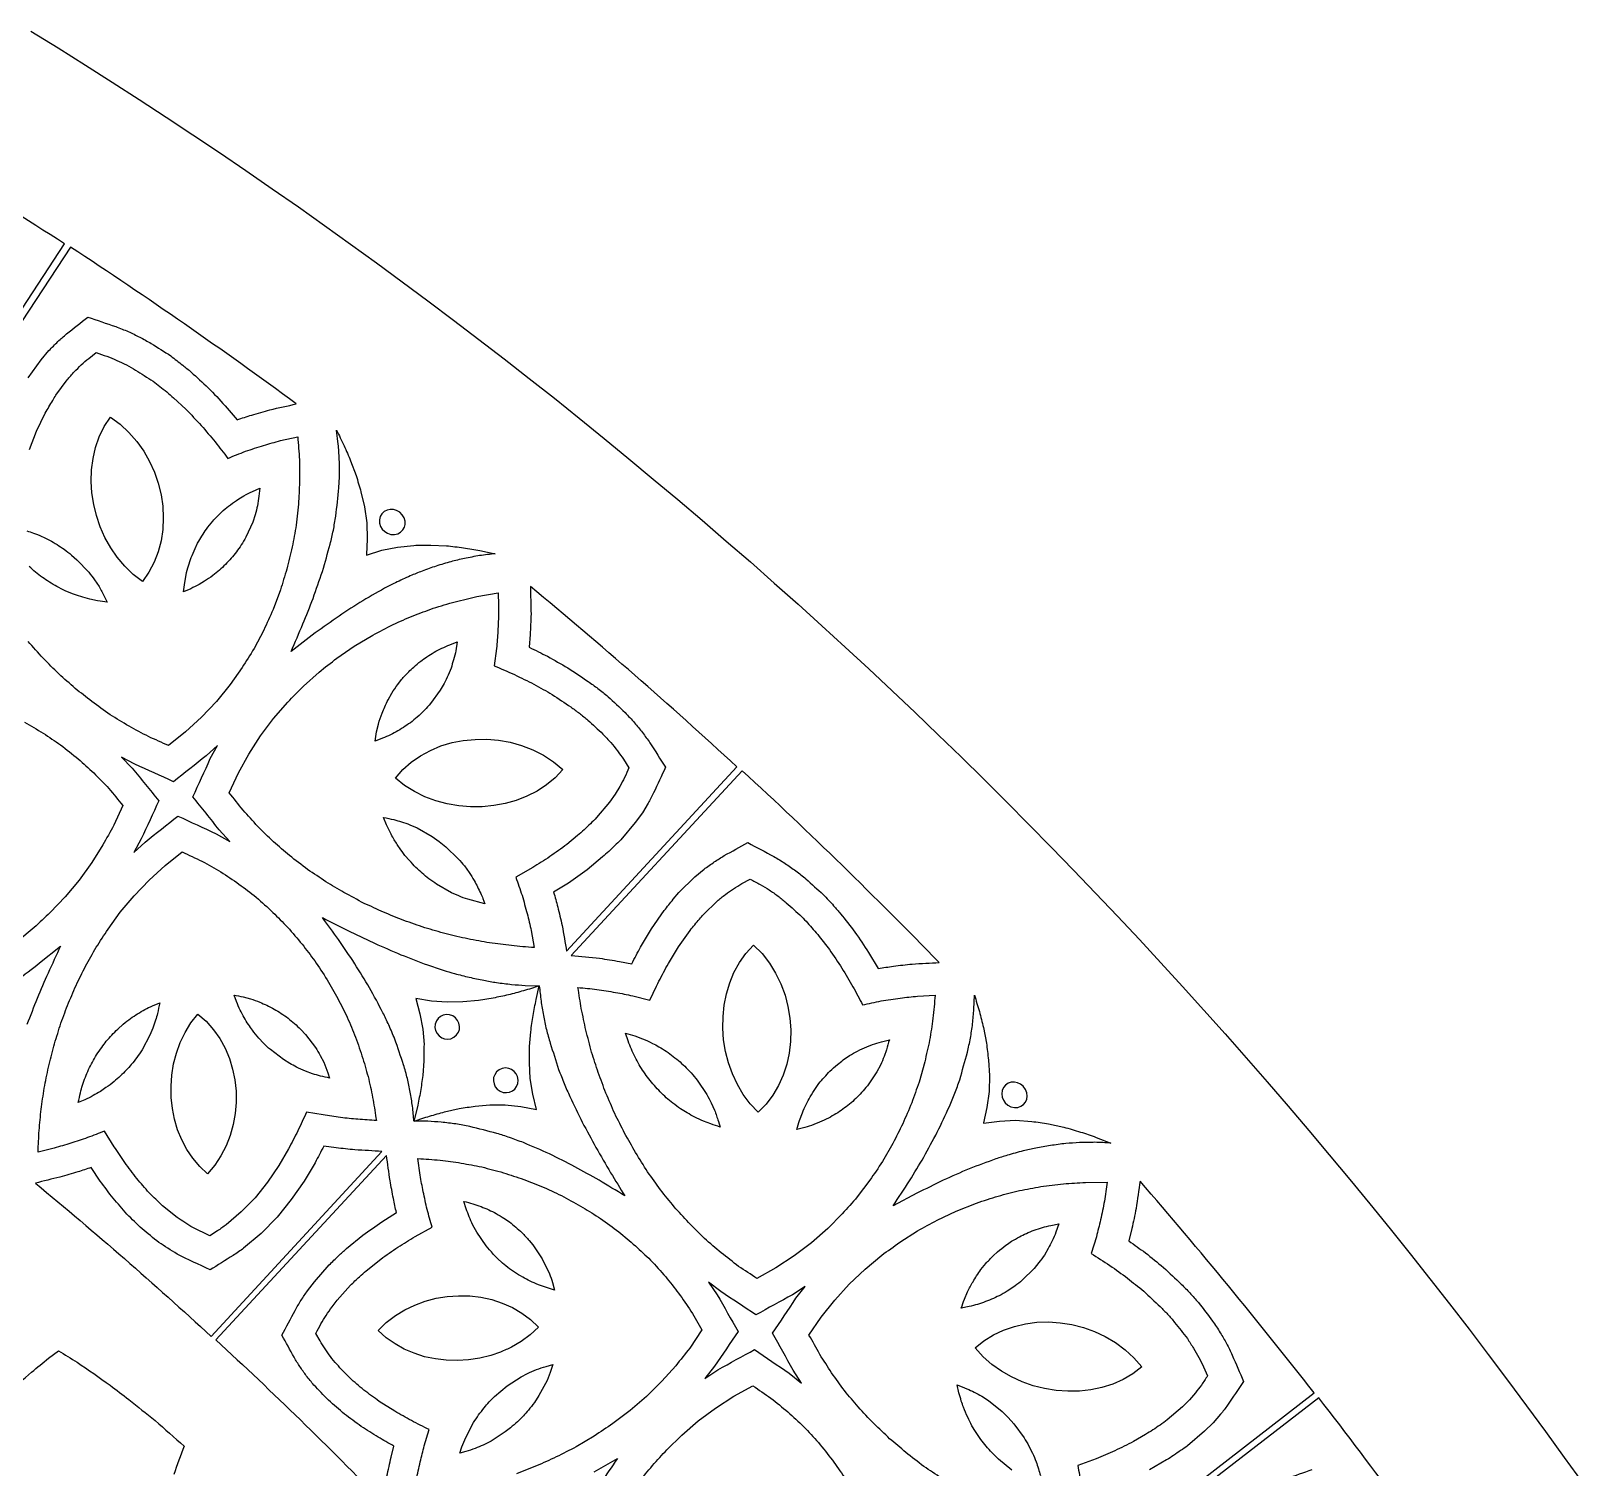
# Model space of a CAD drawing. Extents: x 10 to 990, y 10 to 990.
# Drawn here: x 756.5 to 899.5, y 785 to 917.4 of the extents above; entities that cross this region are included whole.
import ezdxf

# ---------------------------------------------------------------- set-up
doc = ezdxf.new("R2010")
doc.units = 0

msp = doc.modelspace()

# ---------------------------------------------------------------- linework, layer by layer
msp.add_lwpolyline([(756.53, 917.39), (759.04, 915.84), (761.54, 914.26), (764.02, 912.68), (766.5, 911.08), (768.97, 909.46), (771.43, 907.84), (773.88, 906.19), (776.32, 904.53), (778.75, 902.86), (781.16, 901.18), (783.57, 899.48), (785.96, 897.76), (788.35, 896.03), (790.72, 894.29), (793.09, 892.53), (795.44, 890.76), (797.78, 888.98), (800.11, 887.18), (802.43, 885.37), (804.74, 883.55), (807.03, 881.71), (809.32, 879.86), (811.59, 877.99), (813.85, 876.11), (816.1, 874.22), (818.34, 872.32), (820.57, 870.4), (822.79, 868.47), (824.99, 866.52), (827.18, 864.57), (829.36, 862.6), (831.53, 860.61), (833.69, 858.62), (835.84, 856.61), (837.97, 854.59), (840.09, 852.55), (842.2, 850.51), (844.29, 848.45), (846.38, 846.38), (848.45, 844.29), (850.51, 842.2), (852.55, 840.09), (854.59, 837.97), (856.61, 835.84), (858.62, 833.69), (860.61, 831.53), (862.6, 829.36), (864.57, 827.18), (866.52, 824.99), (868.47, 822.79), (870.4, 820.57), (872.32, 818.34), (874.22, 816.1), (876.11, 813.85), (877.99, 811.59), (879.86, 809.32), (881.71, 807.03), (883.55, 804.74), (885.37, 802.43), (887.18, 800.11), (888.98, 797.78), (890.76, 795.44), (892.53, 793.09), (894.29, 790.72), (896.03, 788.35), (897.76, 785.96), (899.48, 783.57)])
for points in [[(746.95, 878.4), (759.62, 897.77, 0.013098), (738.12, 911.01, -0.001447)], [(756.26, 885.45), (757.47, 887.11), (758.19, 887.95, -0.006908), (759.01, 888.78, -0.007455), (759.81, 889.49, -0.000749), (761.76, 891.03, -0.001707), (764.34, 890.16, -0.006444), (765.49, 889.7, -0.006987), (766.55, 889.19, -0.007603), (767.6, 888.61, -0.001296), (769.41, 887.46, -0.006752), (770.51, 886.6, -0.006999), (771.28, 885.97, -0.001309), (772.85, 884.53, -0.004398), (774.41, 882.87), (775.52, 881.57, -0.006506), (776.86, 882.01, -0.005615), (778.54, 882.49, -0.001264), (780.97, 883.04), (780.97, 883.04, 0.013328), (760.18, 897.48), (747.44, 878.09, -0.004948)], [(756.38, 878.84), (757.04, 880.51), (757.85, 882.18, -0.010251), (758.53, 883.35, -0.017147), (758.82, 883.83), (759.87, 885.24, -0.008963), (760.51, 885.98, -0.008119), (761.16, 886.63, -0.008347), (761.85, 887.23), (762.52, 887.76), (762.52, 887.76, -0.006748), (763.53, 887.42, -0.007662), (764.43, 887.05, -0.009078), (765.32, 886.63, -0.008251), (766.17, 886.15, -0.001046), (767.77, 885.13, -0.010498), (769.03, 884.14, -0.01928), (769.66, 883.59), (770.8, 882.55, -0.004827), (772.22, 881.04, -0.00459), (773.5, 879.53, -0.001139), (774.66, 878.02, -0.005896), (776.29, 878.67, -0.005692), (777.96, 879.21, -0.005724), (779.51, 879.66), (781.1, 880.01, -0.005399), (781.25, 877.88, -0.005339), (781.27, 875.84, -0.004521), (781.16, 873.8), (780.96, 871.86, -0.001012), (780.6, 869.86, -0.004571), (780.1, 867.82, -0.004588), (779.5, 865.9), (778.83, 864.08, -0.004052), (777.97, 862.19), (777.08, 860.49, -0.004136), (775.98, 858.74), (774.87, 857.18), (773.61, 855.63), (772.25, 854.17), (770.77, 852.81), (769.21, 851.55, 0.001163), (767.35, 852.38, 0.001288), (765.56, 853.34, 0.001078), (763.83, 854.4, -0.002428), (762.13, 855.62, 0.001017), (760.6, 856.82, 0.001059), (759.09, 858.16, 0.001246), (757.65, 859.6, -0.002627), (756.26, 861.16, -0.002704)], [(756.15, 871.34, -0.011545), (756.77, 871.14, -0.010777), (757.52, 870.83, -0.009122), (758.23, 870.48, -0.010429), (758.93, 870.08, -0.010063), (759.59, 869.64, -0.012635), (760.27, 869.1), (760.76, 868.68), (761.86, 867.52, -0.010417), (762.39, 866.82), (762.8, 866.21, -0.012837), (763.31, 865.26), (763.55, 864.77, -0.007892), (762.67, 864.9), (761.96, 865.04, -0.006883), (761.11, 865.29, -0.00865), (760.35, 865.55), (759.68, 865.82, -0.006775), (758.92, 866.21, -0.009251), (758.23, 866.62, -0.00944), (757.58, 867.05, -0.023407), (756.36, 868.05, -0.008108)], [(755.94, 853.71, -0.005422), (757.66, 852.7, -0.000999), (759.26, 851.62, -0.005318), (760.88, 850.33, -0.001061), (762.31, 849.04, -0.001302), (763.71, 847.6, -0.001164), (764.98, 846.04), (764.16, 844.22, -0.004427), (763.15, 842.4), (762.13, 840.77), (760.96, 839.17), (759.68, 837.63), (758.31, 836.18, -0.00328), (756.81, 834.78), (755.33, 833.52, -0.003133)], [(755.21, 829.91, 0.002113), (757.33, 831.53), (759.25, 833.08), (759.25, 833.08, 0.002041), (758.1, 830.58, 0.001577), (757.1, 828.26, 0.001976), (756.16, 825.85, 0.001605)], [(789.32, 784.24, -0.003677), (789.7, 786), (789.94, 787.02, -0.003745), (788.51, 787.83, 0.001114), (786.95, 788.82, 0.001349), (785.4, 789.96, -0.004855), (783.92, 791.24, 0.001333), (782.59, 792.64, -0.007078), (781.89, 793.49, -0.007069), (781.3, 794.33, -0.006348), (780.77, 795.19, 0.001644), (779.65, 797.22, -0.002175), (780.85, 799.51, -0.007314), (781.41, 800.45, -0.005317), (782.01, 801.33), (782.64, 802.16), (784, 803.7, -0.006968), (784.87, 804.55, -0.006765), (785.59, 805.21), (787.11, 806.45, -0.004349), (788.84, 807.67), (790.19, 808.52, -0.004631), (789.91, 809.82, -0.003391), (789.6, 811.46, 0.001505), (789.28, 813.8), (789.28, 813.8), (773.56, 796.8, -0.013282), (788.93, 781.83, -0.001905)], [(792.02, 783.92, -0.003801), (792.38, 785.55, -0.004162), (792.75, 787.05), (793.2, 788.53, -0.002248), (791.57, 789.36, -0.003639), (790.03, 790.22), (788.6, 791.13, 0.001103), (787.19, 792.17, -0.004906), (785.89, 793.29, 0.001158), (784.69, 794.55, -0.009257), (784.11, 795.26, -0.007853), (783.62, 795.96, -0.006145), (783.16, 796.7), (782.78, 797.4), (782.78, 797.4, -0.006083), (783.24, 798.27, -0.008381), (783.71, 799.05, -0.009702), (784.27, 799.85), (784.74, 800.46), (785.96, 801.83, -0.009505), (786.78, 802.61, -0.0124), (787.4, 803.17), (788.74, 804.24, -0.004657), (790.33, 805.35, -0.003809), (791.91, 806.32), (793.47, 807.19, -0.003766), (793.02, 808.81, -0.003853), (792.66, 810.45, -0.004019), (792.37, 811.97), (792.17, 813.51, -0.004908), (794.21, 813.36, -0.005088), (796.16, 813.09, -0.001313), (798.05, 812.73, -0.005057), (800.04, 812.2, -0.005342), (801.93, 811.58, -0.00525), (803.8, 810.84, -0.005606), (805.61, 809.98, -0.005024), (807.36, 809.01, -0.001153), (809, 807.98, -0.005319), (810.67, 806.75, -0.005422), (812.2, 805.47, -0.000999), (813.6, 804.15, -0.005318), (814.99, 802.61, -0.001061), (816.18, 801.1, -0.001302), (817.32, 799.45, -0.001164), (818.32, 797.71), (817.21, 796.04, -0.004427), (815.92, 794.42), (814.64, 792.98), (813.22, 791.59), (811.71, 790.28), (810.12, 789.08, -0.00328), (808.41, 787.94), (806.75, 786.95, -0.003133), (804.91, 786.01, -0.003097), (803.09, 785.18, -0.003103), (801.24, 784.45, -0.002729)], [(840.39, 784.05, 0.001086), (838.77, 785.14, -0.002367), (837.1, 786.43, 0.001131), (835.62, 787.69, 0.00127), (834.15, 789.08, -0.002791), (832.72, 790.62, 0.001011), (831.46, 792.12, 0.001049), (830.27, 793.76, 0.001099), (829.18, 795.46, 0.001308), (828.19, 797.24), (829.32, 798.9), (830.56, 800.46), (831.9, 801.93), (833.35, 803.32), (834.89, 804.59, -0.004389), (836.56, 805.8), (838.18, 806.84, -0.004314), (840, 807.83), (841.76, 808.66), (843.62, 809.4, -0.005008), (845.62, 810.05, -0.004978), (847.59, 810.55, -0.001008), (849.53, 810.92, -0.005139), (851.62, 811.18, -0.004987), (853.66, 811.31), (855.65, 811.33, -0.005447), (855.4, 809.58, -0.006071), (855.04, 807.86, -0.006066), (854.66, 806.3), (854.18, 804.77, -0.004158), (855.91, 803.65, -0.005153), (857.53, 802.49, -0.001127), (859.02, 801.28, -0.003793), (860.53, 799.86, -0.006777), (861.22, 799.16, -0.009289), (861.87, 798.41, -0.001068), (863.04, 796.91, -0.006663), (863.61, 796.02, -0.008596), (864.1, 795.18, -0.007647), (864.53, 794.3), (864.89, 793.47), (864.89, 793.47, -0.007162), (864.33, 792.64, -0.008583), (863.78, 791.91), (863.23, 791.27), (862.59, 790.63), (861.19, 789.42, -0.009757), (859.86, 788.5, -0.016739), (859.19, 788.09), (858.09, 787.43, -0.004066), (856.35, 786.58, -0.002935), (854.63, 785.85), (852.95, 785.22, -0.005789), (853.24, 783.48, -0.006047)], [(856.43, 777.72), (874.71, 791.92, 0.013098), (858.68, 811.42, -0.001447), (858.32, 808.91, -0.003824), (857.93, 807.05), (857.65, 805.91, -0.005336), (859.18, 804.82, -0.001286), (860.84, 803.47, -0.003702), (862.48, 801.93, -0.006594), (863.27, 801.12, -0.008119), (864.06, 800.23, -0.001098), (865.37, 798.53, -0.006132), (866.07, 797.46, -0.008407), (866.65, 796.46, -0.005993), (867.17, 795.4, -0.001259), (868.21, 792.96, -0.004169), (866.75, 790.79, -0.007625), (866.1, 789.94), (865.42, 789.16), (864.63, 788.38), (863.06, 787.04, -0.008833), (861.77, 786.16, -0.016802), (861.13, 785.74), (859.56, 784.82, -0.003624)], [(750.85, 784.66, 0.001977), (749.57, 786.94, -0.00597), (750.78, 788.29, -0.008679), (753.04, 790.62, -0.008318), (754.3, 791.81, -0.002868), (756.59, 793.83, -0.008584), (758.15, 795.1), (759.06, 795.8, -0.006664), (760.77, 794.73, -0.010791), (763.82, 792.61, -0.009835), (765.54, 791.3, -0.004728), (767.96, 789.36, -0.002396), (770.63, 787.01, 0.001779), (769.68, 784.4, 0.001617)], [(812.51, 783.67, -0.004022), (813.77, 785.21, -0.004055), (815.11, 786.68), (816.49, 788.03), (817.99, 789.33), (819.59, 790.52), (821.26, 791.61), (823.02, 792.57, -0.001311), (824.68, 791.43, -0.001103), (826.24, 790.17, -0.001039), (827.7, 788.8, -0.001043), (829.06, 787.34, -0.004491), (830.34, 785.72, -0.001168), (831.46, 784.14, -0.004458)], [(846.88, 784.79), (845.65, 785.81, -0.009569), (845.04, 786.41, -0.008916), (844.51, 787, -0.009999), (844.02, 787.62, -0.010998), (843.54, 788.35), (843.2, 788.89, -0.0082), (842.81, 789.67, -0.012802), (842.43, 790.59, -0.014652), (842.22, 791.16, -0.007995), (842, 791.93), (841.84, 792.66, -0.010681), (842.73, 792.3, -0.012507), (843.41, 791.99, -0.010531), (844.11, 791.6), (844.72, 791.2), (845.97, 790.19), (846.54, 789.64), (847.06, 789.05), (848, 787.76, -0.009389), (848.45, 787.02), (848.79, 786.37, -0.010474), (849.11, 785.56, -0.013066), (849.51, 784.29, -0.03201)], [(890.11, 771.05, 0.013328), (875.14, 791.47), (856.8, 777.26, -0.004948)], [(808.39, 784.65), (810.54, 785.86), (810.54, 785.86, 0.002041), (808.99, 783.59, 0.001577)], [(872.21, 784.03, -0.000749), (874.54, 784.85, -0.001707)]]:
    msp.add_lwpolyline(points, format="xyb")
for points in [[(763.84, 881.81), (764.74, 881.16), (765.55, 880.4), (766.27, 879.58), (766.91, 878.69), (767.45, 877.74), (767.9, 876.74), (768.26, 875.72), (768.51, 874.66), (768.67, 873.6), (768.71, 872.54), (768.66, 871.47), (768.51, 870.43), (768.24, 869.42), (767.88, 868.46), (767.4, 867.53), (766.81, 866.68), (765.95, 867.33), (765.17, 868.09), (764.48, 868.91), (763.88, 869.79), (763.34, 870.73), (762.91, 871.72), (762.56, 872.74), (762.31, 873.78), (762.15, 874.85), (762.08, 875.9), (762.11, 876.97), (762.25, 878.01), (762.48, 879.03), (762.82, 880), (763.27, 880.94), (763.84, 881.81)], [(790.01, 871), (790.31, 871.07), (790.57, 871.21), (790.77, 871.42), (790.92, 871.67), (790.99, 871.93), (790.99, 872.23), (790.91, 872.54), (790.73, 872.82), (790.49, 873.06), (790.21, 873.21), (789.91, 873.3), (789.61, 873.3), (789.33, 873.25), (789.07, 873.12), (788.85, 872.91), (788.69, 872.65), (788.62, 872.35), (788.64, 872.04), (788.73, 871.75), (788.88, 871.5), (789.11, 871.28), (789.37, 871.12), (789.67, 871.01), (790.01, 871)], [(805.51, 849.36), (804.81, 848.59), (804, 847.93), (803.14, 847.36), (802.19, 846.89), (801.23, 846.5), (800.21, 846.21), (799.15, 846.02), (798.08, 845.92), (797, 845.92), (795.93, 846), (794.86, 846.18), (793.82, 846.47), (792.81, 846.84), (791.86, 847.32), (790.93, 847.88), (790.09, 848.56), (790.77, 849.34), (791.56, 850.02), (792.4, 850.61), (793.32, 851.11), (794.29, 851.52), (795.31, 851.83), (796.35, 852.03), (797.43, 852.13), (798.51, 852.14), (799.6, 852.06), (800.68, 851.87), (801.72, 851.56), (802.76, 851.17), (803.73, 850.67), (804.66, 850.07), (805.51, 849.36)], [(823.09, 833.17), (823.87, 832.39), (824.54, 831.5), (825.12, 830.58), (825.6, 829.59), (825.98, 828.57), (826.25, 827.51), (826.44, 826.44), (826.52, 825.36), (826.5, 824.28), (826.36, 823.23), (826.14, 822.19), (825.82, 821.19), (825.39, 820.23), (824.87, 819.34), (824.25, 818.51), (823.52, 817.77), (822.78, 818.55), (822.14, 819.42), (821.59, 820.34), (821.14, 821.32), (820.77, 822.33), (820.5, 823.38), (820.33, 824.44), (820.25, 825.51), (820.27, 826.59), (820.37, 827.64), (820.58, 828.69), (820.89, 829.69), (821.28, 830.66), (821.79, 831.56), (822.38, 832.41), (823.09, 833.17)], [(772.8, 812.1), (772.07, 812.77), (771.43, 813.53), (770.88, 814.34), (770.43, 815.23), (770.04, 816.15), (769.75, 817.13), (769.56, 818.12), (769.45, 819.14), (769.43, 820.17), (769.5, 821.2), (769.66, 822.22), (769.93, 823.22), (770.28, 824.19), (770.72, 825.12), (771.26, 826), (771.91, 826.81), (772.68, 826.15), (773.34, 825.38), (773.92, 824.56), (774.42, 823.67), (774.81, 822.73), (775.1, 821.75), (775.32, 820.75), (775.42, 819.72), (775.43, 818.68), (775.34, 817.66), (775.16, 816.64), (774.88, 815.64), (774.5, 814.68), (774.03, 813.77), (773.47, 812.9), (772.8, 812.1)], [(793.74, 825.58), (793.8, 825.29), (793.94, 825.02), (794.13, 824.81), (794.36, 824.64), (794.62, 824.54), (794.91, 824.51), (795.21, 824.55), (795.49, 824.69), (795.73, 824.89), (795.9, 825.14), (796, 825.41), (796.01, 825.68), (795.95, 825.97), (795.83, 826.23), (795.63, 826.47), (795.39, 826.65), (795.09, 826.76), (794.79, 826.78), (794.5, 826.72), (794.26, 826.6), (794.04, 826.41), (793.87, 826.18), (793.77, 825.9), (793.74, 825.58)], [(801.39, 820.74), (801.33, 821.05), (801.22, 821.31), (801.03, 821.54), (800.8, 821.71), (800.53, 821.81), (800.24, 821.85), (799.94, 821.81), (799.65, 821.68), (799.41, 821.48), (799.24, 821.23), (799.14, 820.96), (799.12, 820.67), (799.18, 820.39), (799.29, 820.12), (799.48, 819.89), (799.73, 819.71), (800.02, 819.6), (800.32, 819.58), (800.6, 819.63), (800.87, 819.74), (801.09, 819.91), (801.26, 820.14), (801.36, 820.41), (801.39, 820.74)], [(847.11, 818.2), (847.42, 818.22), (847.71, 818.33), (847.94, 818.49), (848.13, 818.71), (848.24, 818.97), (848.29, 819.26), (848.26, 819.57), (848.13, 819.88), (847.93, 820.16), (847.68, 820.36), (847.4, 820.49), (847.11, 820.54), (846.82, 820.54), (846.54, 820.45), (846.29, 820.28), (846.09, 820.05), (845.97, 819.76), (845.94, 819.46), (845.98, 819.15), (846.09, 818.88), (846.27, 818.63), (846.51, 818.43), (846.78, 818.27), (847.11, 818.2)], [(858.84, 794.31), (858.03, 793.67), (857.12, 793.15), (856.18, 792.73), (855.17, 792.42), (854.16, 792.19), (853.1, 792.07), (852.02, 792.07), (850.95, 792.14), (849.88, 792.31), (848.84, 792.57), (847.82, 792.93), (846.84, 793.39), (845.91, 793.92), (845.04, 794.54), (844.22, 795.25), (843.5, 796.05), (844.3, 796.72), (845.19, 797.26), (846.12, 797.7), (847.11, 798.04), (848.13, 798.29), (849.19, 798.42), (850.25, 798.45), (851.33, 798.38), (852.4, 798.21), (853.47, 797.95), (854.5, 797.58), (855.47, 797.1), (856.43, 796.55), (857.3, 795.89), (858.12, 795.15), (858.84, 794.31)]]:
    msp.add_lwpolyline(points, close=True)
for points in [[(780.48, 860.23, 0.003736), (781.58, 862.76, 0.003279), (782.52, 865.12, 0.003993), (783.37, 867.6, 0.003622), (784.09, 870.12, 0.005429), (784.38, 871.39, 0.006824), (784.61, 872.7, 0.004458), (784.89, 875.31, 0.007232), (784.95, 876.63, 0.005343), (784.93, 877.97, 0.00686), (784.83, 879.33), (784.67, 880.62, -0.003916), (785.37, 879.18, -0.004838), (785.97, 877.79), (786.48, 876.44, -0.006482), (786.92, 874.92), (787.24, 873.54), (787.45, 872.07), (787.51, 870.58), (787.43, 869.15), (787.43, 869.14), (787.43, 869.11), (788.85, 869.55), (790.3, 869.85), (791.78, 870, -0.005993), (793.36, 870.03), (794.79, 869.97, -0.004539), (796.37, 869.78, -0.005183), (797.88, 869.53), (799.3, 869.23, 0.00704), (797.85, 869.06, 0.007037), (796.45, 868.79, 0.007346), (795.21, 868.5, 0.006828), (793.85, 868.09, 0.008319), (792.56, 867.63, 0.006422), (791.46, 867.19, 0.007886), (790.09, 866.55, 0.006685), (789.09, 866.05, 0.004213), (786.82, 864.74, 0.003002), (784.63, 863.3, 0.003605), (782.44, 861.73), (780.48, 860.23)], [(777.61, 875.26, -0.009697), (777.5, 874.31), (777.4, 873.66, -0.010466), (777.18, 872.83), (776.96, 872.15), (776.32, 870.75, -0.007965), (775.89, 870.04, -0.010934), (775.45, 869.4, -0.010853), (774.97, 868.81, -0.009485), (774.44, 868.24, -0.011478), (773.88, 867.71, -0.010216), (773.27, 867.22, -0.012307), (772.51, 866.7), (772.03, 866.4, -0.006912), (771.25, 866.01), (770.58, 865.71, -0.006924), (770.69, 866.58), (770.82, 867.3, -0.008811), (771.03, 868.13, -0.010667), (771.28, 868.87, -0.012969), (771.64, 869.71), (771.88, 870.21, -0.008534), (772.69, 871.51, -0.009798), (773.27, 872.22, -0.012624), (773.74, 872.73), (774.24, 873.22, -0.010084), (774.9, 873.75, -0.013033), (775.67, 874.28), (776.15, 874.58, -0.00791), (776.93, 874.97), (777.61, 875.26)], [(811.61, 849.52, -0.007162), (811.2, 848.62, -0.008583), (810.77, 847.8), (810.34, 847.08), (809.81, 846.34), (808.63, 844.92, -0.009757), (807.47, 843.79, -0.016739), (806.88, 843.28), (805.9, 842.45, -0.004066), (804.32, 841.32, -0.002935), (802.74, 840.32), (801.19, 839.43, -0.005789), (801.76, 837.76, -0.006047), (802.23, 836.07, -0.005944), (802.6, 834.51), (802.88, 832.94, -0.002495), (800.78, 833.12, -0.002814), (798.77, 833.38, -0.002955), (796.77, 833.74, -0.002636), (794.77, 834.21, -0.002794), (792.81, 834.77, -0.002935), (790.88, 835.44, -0.002478), (789, 836.2, 0.001086), (787.22, 837.02, -0.002367), (785.36, 838.01, 0.001131), (783.69, 839.01, 0.00127), (782.01, 840.14, -0.002791), (780.34, 841.42, 0.001011), (778.86, 842.69, 0.001049), (777.41, 844.11, 0.001099), (776.06, 845.61, 0.001308), (774.79, 847.21), (775.63, 849.03), (776.6, 850.77), (777.68, 852.44), (778.88, 854.05), (780.18, 855.56, -0.004389), (781.63, 857.03), (783.06, 858.32, -0.004314), (784.7, 859.6), (786.29, 860.7), (788.01, 861.74, -0.005008), (789.88, 862.71, -0.004978), (791.73, 863.52, -0.001008), (793.58, 864.21, -0.005139), (795.61, 864.81, -0.004987), (797.6, 865.28), (799.56, 865.62, -0.005447), (799.6, 863.85, -0.006071), (799.53, 862.1, -0.006066), (799.41, 860.5), (799.19, 858.91, -0.004158), (801.07, 858.09, -0.005153), (802.86, 857.21, -0.001127), (804.54, 856.26, -0.003793), (806.25, 855.11, -0.006777), (807.05, 854.53, -0.009289), (807.82, 853.9, -0.001068), (809.21, 852.62, -0.006663), (809.93, 851.83, -0.008596), (810.54, 851.08, -0.007647), (811.11, 850.29), (811.61, 849.52)], [(805.86, 832.6), (821.55, 849.61, 0.013098), (802.53, 866.21, -0.001447), (802.59, 863.67, -0.003824), (802.51, 861.78), (802.42, 860.61, -0.005336), (804.11, 859.78, -0.001286), (805.97, 858.72, -0.003702), (807.84, 857.47, -0.006594), (808.75, 856.81, -0.008119), (809.68, 856.06, -0.001098), (811.25, 854.6, -0.006132), (812.12, 853.65, -0.008407), (812.85, 852.76, -0.005993), (813.54, 851.8, -0.001259), (814.97, 849.57, -0.004169), (813.88, 847.19, -0.007625), (813.38, 846.24), (812.84, 845.36), (812.19, 844.46), (810.86, 842.88, -0.008833), (809.74, 841.8, -0.016802), (809.17, 841.29), (807.77, 840.12, -0.003624), (806.04, 838.89), (804.67, 838.04, -0.006727), (805.05, 836.68, -0.005784), (805.45, 834.98, -0.001441), (805.86, 832.6)], [(795.79, 861.1), (795.67, 860.3, -0.007262), (795.45, 859.45, -0.010314), (795.22, 858.7), (794.96, 858.04, -0.007648), (794.58, 857.28), (794.23, 856.66), (793.33, 855.42, -0.008034), (792.78, 854.81), (792.27, 854.32, -0.008382), (791.63, 853.78, -0.010194), (791, 853.33, -0.010528), (790.33, 852.92, -0.009771), (789.64, 852.55, -0.007454), (788.91, 852.23), (788.22, 851.96, -0.006907), (788.37, 852.82), (788.53, 853.54, -0.011351), (788.88, 854.54, -0.01827), (789.12, 855.13, -0.011985), (789.42, 855.77), (789.77, 856.38, -0.011914), (790.32, 857.19), (790.66, 857.64, -0.011546), (791.32, 858.35, -0.01483), (791.78, 858.79, -0.012521), (792.43, 859.33, -0.012113), (793, 859.74, -0.011593), (793.66, 860.15, -0.008817), (794.36, 860.52, -0.010251), (795.1, 860.84), (795.79, 861.1)], [(765.99, 841.69), (767.04, 842.67, -0.000995), (770.07, 845.06, -0.002096), (773.58, 843.43), (774.84, 842.72), (773.87, 843.79, 0.002095), (771.45, 846.83, 0.000988), (773.05, 850.35), (773.72, 851.57), (772.68, 850.62, 0.001), (769.66, 848.23, 0.002416), (766.11, 849.83), (764.86, 850.5), (765.84, 849.48, -0.002426), (768.3, 846.46, -0.000992), (766.69, 842.95), (765.99, 841.69)], [(840.18, 831.57, 0.013328), (822.05, 849.24), (806.3, 832.2, -0.004948), (808.9, 831.96, -0.005308), (810.75, 831.66), (811.87, 831.45, -0.003786), (812.68, 832.99), (813.69, 834.68), (814.86, 836.36, -0.008292), (815.69, 837.39), (816.21, 838.01), (817.68, 839.45), (818.52, 840.16, -0.006908), (819.47, 840.84, -0.007455), (820.38, 841.42, -0.000749), (822.55, 842.61, -0.001707), (824.96, 841.33, -0.006444), (826.01, 840.69, -0.006987), (826.98, 840.01, -0.007603), (827.91, 839.27, -0.001296), (829.5, 837.83, -0.006752), (830.46, 836.8, -0.006999), (831.1, 836.06, -0.001309), (832.42, 834.37, -0.004398), (833.68, 832.49), (834.57, 831.01, -0.006506), (835.96, 831.23, -0.005615), (837.7, 831.43, -0.001264), (840.18, 831.57)], [(798.33, 836.98), (796.76, 837.39, -0.009523), (795.93, 837.7), (795.27, 838), (793.89, 838.8, -0.009569), (793.19, 839.29, -0.008916), (792.57, 839.79, -0.009999), (791.99, 840.33, -0.010998), (791.39, 840.96), (790.97, 841.44, -0.0082), (790.46, 842.14, -0.012802), (789.93, 842.99, -0.014652), (789.63, 843.52, -0.007995), (789.29, 844.24), (789.01, 844.93, -0.010681), (789.95, 844.73, -0.012507), (790.66, 844.53, -0.010531), (791.42, 844.26), (792.09, 843.97), (793.48, 843.18), (794.14, 842.73), (794.75, 842.23), (795.89, 841.12, -0.009389), (796.45, 840.46), (796.89, 839.87, -0.010474), (797.35, 839.12, -0.013066), (797.95, 837.94, -0.03201), (798.15, 837.46), (798.33, 836.98)], [(772.99, 806.39), (771.43, 807.14, 0.001121), (769.99, 808.07), (768.65, 809.15, 0.00111), (767.42, 810.35, 0.001086), (766.27, 811.67, -0.003263), (765.17, 813.14, -0.00206), (764.19, 814.6), (763.31, 816.03, -0.002396), (761.73, 815.43, -0.00332), (760.2, 814.91, -0.00246), (758.67, 814.47), (757.18, 814.1, -0.002996), (757.28, 816.1, -0.002436), (757.47, 818.04, -0.003213), (757.75, 819.98, -0.002916), (758.14, 821.93, -0.003091), (758.63, 823.85, -0.002843), (759.21, 825.74, -0.003537), (759.9, 827.62, -0.003323), (760.68, 829.46, -0.003739), (761.56, 831.23, -0.004022), (762.54, 832.97, -0.004055), (763.63, 834.64), (764.76, 836.2), (766.03, 837.72), (767.42, 839.16), (768.88, 840.51), (770.46, 841.75, -0.001311), (772.28, 840.9, -0.001103), (774.03, 839.91, -0.001039), (775.69, 838.8, -0.001043), (777.28, 837.58, -0.004491), (778.81, 836.19, -0.001168), (780.17, 834.82, -0.004458), (781.5, 833.25, -0.001172), (782.67, 831.72, -0.004928), (783.8, 829.98, -0.004478), (784.79, 828.24, -0.001188), (785.66, 826.52, -0.001215), (786.43, 824.68, -0.004659), (787.1, 822.73, -0.005262), (787.64, 820.82, -0.005261), (788.05, 818.89, -0.001052), (788.34, 817.01, -0.002377), (786.65, 817.12, -0.003386), (785.04, 817.28, -0.002275), (783.43, 817.52), (781.91, 817.79, -0.003552), (781.11, 816.06, -0.004682), (780.26, 814.41), (779.36, 812.87), (778.31, 811.33), (777.17, 809.9), (775.89, 808.59), (774.51, 807.41, -0.006589), (773.71, 806.84), (772.99, 806.39)], [(822.77, 839.26, -0.006748), (823.7, 838.76, -0.007662), (824.53, 838.25, -0.009078), (825.34, 837.69, -0.008251), (826.1, 837.08, -0.001046), (827.51, 835.8, -0.010498), (828.58, 834.62, -0.01928), (829.12, 833.97), (830.07, 832.76, -0.004827), (831.22, 831.04, -0.00459), (832.24, 829.34, -0.001139), (833.13, 827.66, -0.005896), (834.84, 828.03, -0.005692), (836.59, 828.29, -0.005724), (838.19, 828.47), (839.81, 828.56, -0.005399), (839.61, 826.43, -0.005339), (839.3, 824.42, -0.004521), (838.85, 822.42), (838.33, 820.54, -0.001012), (837.65, 818.63, -0.004571), (836.82, 816.7, -0.004588), (835.92, 814.9), (834.95, 813.22, -0.004052), (833.79, 811.5), (832.64, 809.97, -0.004136), (831.26, 808.42), (829.91, 807.07), (828.41, 805.74), (826.83, 804.53), (825.15, 803.43), (823.4, 802.45, 0.001163), (821.7, 803.57, 0.001288), (820.1, 804.81, 0.001078), (818.56, 806.14, -0.002428), (817.09, 807.62, 0.001017), (815.77, 809.06, 0.001059), (814.51, 810.63, 0.001246), (813.33, 812.28, -0.002627), (812.21, 814.06, -0.002704), (811.21, 815.84, -0.003038), (810.3, 817.65, -0.002631), (809.49, 819.53, -0.002697), (808.77, 821.43, 0.001253), (808.17, 823.3, -0.002059), (807.64, 825.34, -0.002966), (807.22, 827.32, 0.00098), (806.91, 829.26, -0.005425), (808.65, 829.09, -0.005209), (810.37, 828.81, -0.005576), (811.96, 828.5), (813.53, 828.09, -0.003118), (814.36, 829.84, -0.003619), (815.24, 831.47), (816.17, 833.01), (817.24, 834.53, -0.010251), (818.1, 835.57, -0.017147), (818.47, 835.99), (819.73, 837.22, -0.008963), (820.49, 837.84, -0.008119), (821.24, 838.37, -0.008347), (822.01, 838.85), (822.77, 839.26)], [(783.37, 835.7, 0.00127), (785.85, 834.45), (788.17, 833.34, 0.001518), (790.59, 832.29, 0.001719), (793.04, 831.34, 0.005816), (794.51, 830.86, 0.004963), (795.55, 830.55, 0.004373), (796.9, 830.21, 0.006951), (798.24, 829.93, 0.00627), (799.41, 829.72, 0.005509), (800.8, 829.55, 0.005433), (802.06, 829.45), (803.34, 829.41, -0.003399), (801.9, 828.96, -0.004054), (800.5, 828.59, -0.004482), (799.1, 828.29), (797.74, 828.06), (796.31, 827.93), (794.86, 827.91), (793.42, 828.01), (791.97, 828.24), (792.36, 826.84), (792.62, 825.43), (792.73, 824.01, -0.006218), (792.71, 822.5), (792.62, 821.15, -0.004965), (792.4, 819.67, -0.004544), (792.12, 818.26), (791.8, 816.95, 0.006063), (791.67, 818.32, 0.006189), (791.46, 819.63, 0.006796), (791.2, 820.88, 0.005808), (790.85, 822.14, 0.001454), (790.04, 824.51, 0.007169), (789.48, 825.82, 0.00603), (788.95, 826.94, 0.004313), (787.72, 829.24, 0.003675), (786.35, 831.46, 0.004535), (784.84, 833.69, 0.00168), (783.37, 835.7)], [(811.22, 810.07, 0.004068), (808.85, 811.5, 0.003593), (806.63, 812.75, 0.004188), (804.29, 813.93, 0.004559), (801.89, 814.97, 0.007049), (800.62, 815.44, 0.007924), (799.44, 815.82, 0.00461), (796.95, 816.45, 0.006644), (795.66, 816.69, 0.008101), (794.32, 816.85, 0.007388), (793.07, 816.94), (791.83, 816.95, -0.004712), (793.25, 817.42, -0.004571), (794.63, 817.8), (795.96, 818.11, -0.006573), (797.44, 818.33), (798.79, 818.44), (800.22, 818.45), (801.65, 818.3), (803.09, 818.03), (802.75, 819.44), (802.52, 820.88), (802.44, 822.31, -0.004781), (802.46, 823.82), (802.56, 825.19, -0.003813), (802.78, 826.68, -0.005345), (803.06, 828.16), (803.35, 829.42, 0.004957), (803.51, 828.02, 0.003628), (803.73, 826.7, 0.005063), (804, 825.4, 0.004295), (804.35, 824.14, -0.00142), (805.13, 821.72, 0.00338), (805.64, 820.41, 0.003235), (806.16, 819.22, 0.001129), (807.31, 816.85, 0.000888), (808.56, 814.53, 0.001621), (809.92, 812.2, -0.001279), (811.22, 810.07)], [(760.89, 818.67, -0.010425), (761.09, 819.57, -0.01065), (761.28, 820.27, -0.008745), (761.54, 821, -0.009786), (761.84, 821.71, -0.00857), (762.19, 822.4, -0.010135), (762.58, 823.07, -0.01156), (763.05, 823.75, -0.010575), (763.47, 824.31, -0.009307), (763.97, 824.88, -0.008306), (764.52, 825.43), (765.03, 825.9, -0.009335), (765.7, 826.41, -0.025184), (767.02, 827.24, -0.008899), (767.72, 827.58), (768.39, 827.86, -0.011444), (768.18, 826.88, -0.013689), (768.01, 826.25, -0.010317), (767.76, 825.52), (767.49, 824.87), (766.76, 823.51, -0.010614), (766.29, 822.82, -0.012356), (765.77, 822.17, -0.010562), (765.31, 821.65, -0.008612), (764.76, 821.1, -0.010428), (764.18, 820.59, -0.013033), (763.44, 820.04, -0.012724), (762.92, 819.68, -0.010266), (762.26, 819.3, -0.011015), (761.49, 818.93), (760.89, 818.67)], [(784.04, 820.92, -0.006926), (783.21, 821.1, -0.010114), (782.46, 821.32), (781.81, 821.56, -0.009923), (780.98, 821.94, -0.011977), (780.37, 822.26), (779.78, 822.62), (778.58, 823.54, -0.010967), (777.95, 824.14), (777.51, 824.59, -0.011773), (776.92, 825.34, -0.012329), (776.56, 825.85, -0.009134), (776.16, 826.5, -0.010552), (775.8, 827.18, -0.011043), (775.46, 827.96), (775.23, 828.57, -0.007447), (776.06, 828.4), (776.76, 828.22, -0.010234), (777.61, 827.91, -0.010885), (778.25, 827.63, -0.011944), (778.93, 827.28, -0.009267), (779.58, 826.88, -0.011304), (780.21, 826.44, -0.010564), (780.79, 825.96, -0.013191), (781.39, 825.39), (781.81, 824.94), (782.74, 823.73, -0.010593), (783.17, 823.01), (783.49, 822.38, -0.01305), (783.87, 821.41), (784.04, 820.92)], [(835.94, 809.15, 0.003736), (837.45, 811.46, 0.003279), (838.77, 813.64, 0.003993), (840.01, 815.94, 0.003622), (841.13, 818.31, 0.005429), (841.63, 819.52, 0.006824), (842.07, 820.77, 0.004458), (842.78, 823.3, 0.007232), (843.06, 824.59, 0.005343), (843.26, 825.92, 0.00686), (843.38, 827.27), (843.43, 828.57, -0.003916), (843.88, 827.04, -0.004838), (844.25, 825.57), (844.53, 824.15, -0.006482), (844.72, 822.58), (844.8, 821.16), (844.77, 819.69), (844.58, 818.21), (844.27, 816.81), (844.26, 816.8), (844.26, 816.77), (845.74, 816.96), (847.21, 817.03), (848.7, 816.93, -0.005993), (850.26, 816.7), (851.66, 816.4, -0.004539), (853.19, 815.95, -0.005183), (854.64, 815.46), (855.99, 814.93, 0.00704), (854.53, 815, 0.007037), (853.11, 814.97, 0.007346), (851.84, 814.89, 0.006828), (850.43, 814.7, 0.008319), (849.08, 814.46, 0.006422), (847.92, 814.21, 0.007886), (846.46, 813.81, 0.006685), (845.4, 813.47, 0.004213), (842.94, 812.56, 0.003002), (840.55, 811.5, 0.003605), (838.13, 810.31), (835.94, 809.15)], [(811.3, 825.05, -0.007149), (812.15, 824.8), (812.86, 824.55, -0.011467), (813.78, 824.12, -0.011545), (814.36, 823.81, -0.010777), (815.04, 823.39, -0.009122), (815.69, 822.92, -0.010429), (816.31, 822.41, -0.010063), (816.89, 821.87, -0.012635), (817.48, 821.23), (817.89, 820.73), (818.78, 819.41, -0.010417), (819.19, 818.63), (819.49, 817.96, -0.012837), (819.84, 816.93), (820, 816.41, -0.007892), (819.15, 816.69), (818.47, 816.95, -0.006883), (817.67, 817.33, -0.00865), (816.97, 817.71), (816.35, 818.09, -0.006775), (815.66, 818.6, -0.009251), (815.05, 819.11, -0.00944), (814.48, 819.65, -0.023407), (813.44, 820.84, -0.008108), (812.98, 821.48, -0.010185), (812.55, 822.15, -0.008238), (812.17, 822.85, -0.010225), (811.83, 823.58, -0.006371), (811.53, 824.34), (811.3, 825.05)], [(835.59, 824.45, -0.009697), (835.32, 823.53), (835.12, 822.91, -0.010466), (834.77, 822.12), (834.44, 821.49), (833.57, 820.21, -0.007965), (833.03, 819.58, -0.010934), (832.5, 819.03, -0.010853), (831.93, 818.52, -0.009485), (831.31, 818.05, -0.011478), (830.67, 817.62, -0.010216), (829.99, 817.24, -0.012307), (829.15, 816.85), (828.63, 816.63, -0.006912), (827.8, 816.37), (827.08, 816.19, -0.006924), (827.33, 817.02), (827.58, 817.72, -0.008811), (827.93, 818.5, -0.010667), (828.3, 819.19, -0.012969), (828.79, 819.96), (829.1, 820.42, -0.008534), (830.12, 821.56, -0.009798), (830.81, 822.16, -0.012624), (831.35, 822.59), (831.93, 822.99, -0.010084), (832.67, 823.41, -0.013033), (833.51, 823.8), (834.03, 824.02, -0.00791), (834.87, 824.27), (835.59, 824.45)], [(756.94, 811.24, -0.013094), (773.14, 797.11), (788.86, 814.16, -0.000937), (786.37, 814.31, -0.002796), (784.64, 814.49), (783.5, 814.65, -0.004801), (782.7, 813.12), (781.69, 811.42), (780.51, 809.72), (779.2, 808.11), (777.72, 806.6), (776.12, 805.25, -0.005631), (775.14, 804.57, 0.000825), (773.02, 803.24, 0.002062), (769.98, 804.7, 0.001351), (768.3, 805.78, 0.001077), (766.76, 807.02, 0.001279), (765.37, 808.38, 0.001112), (764.1, 809.84, -0.002624), (762.91, 811.43), (762.07, 812.68, -0.004239), (760.85, 812.27, -0.002406), (759.2, 811.8, 0.00144), (756.94, 811.24)], [(796.41, 809.56, -0.008917), (797.23, 809.34, -0.009991), (797.98, 809.08, -0.010063), (798.69, 808.78, -0.011836), (799.38, 808.44, -0.011927), (800.09, 808), (800.6, 807.66, -0.011214), (801.75, 806.68, -0.012497), (802.41, 805.96), (802.76, 805.54), (803.6, 804.27), (804.28, 802.89, -0.010371), (804.57, 802.09), (804.76, 801.39), (803.27, 801.88, -0.009634), (802.5, 802.21, -0.009046), (801.82, 802.57, -0.013189), (801.06, 803.04), (800.6, 803.35, -0.007543), (799.96, 803.88), (799.46, 804.33, -0.01208), (798.77, 805.09), (798.45, 805.45), (797.6, 806.71), (797.23, 807.38, -0.009064), (796.89, 808.14, -0.008391), (796.62, 808.88), (796.41, 809.56)], [(851.19, 807.49), (850.94, 806.72, -0.007262), (850.59, 805.92, -0.010314), (850.23, 805.22), (849.87, 804.61, -0.007648), (849.37, 803.92), (848.92, 803.37), (847.83, 802.29, -0.008034), (847.18, 801.78), (846.61, 801.38, -0.008382), (845.88, 800.96, -0.010194), (845.18, 800.61, -0.010528), (844.46, 800.32, -0.009771), (843.72, 800.07, -0.007454), (842.94, 799.87), (842.22, 799.72, -0.006907), (842.51, 800.55), (842.79, 801.23, -0.011351), (843.3, 802.16, -0.01827), (843.63, 802.7, -0.011985), (844.03, 803.28), (844.47, 803.83, -0.011914), (845.15, 804.53), (845.56, 804.92, -0.011546), (846.33, 805.51, -0.01483), (846.85, 805.88, -0.012521), (847.58, 806.29, -0.012113), (848.21, 806.61, -0.011593), (848.94, 806.91, -0.008817), (849.69, 807.15, -0.010251), (850.46, 807.35), (851.19, 807.49)], [(818.6, 793.25), (819.8, 794.04, -0.000995), (823.18, 795.91, -0.002096), (826.37, 793.72), (827.5, 792.81), (826.72, 794.02, 0.002095), (824.84, 797.42, 0.000988), (826.99, 800.63), (827.85, 801.73), (826.67, 800.96, 0.001), (823.3, 799.1, 0.002416), (820.06, 801.25), (818.94, 802.12), (819.73, 800.96, -0.002426), (821.66, 797.57, -0.000992), (819.5, 794.37), (818.6, 793.25)], [(788.52, 797.66), (789.26, 798.4), (790.09, 799.03), (790.95, 799.57), (791.88, 800.01), (792.85, 800.38), (793.86, 800.64), (794.87, 800.8), (795.9, 800.87), (796.94, 800.85), (797.97, 800.74), (798.97, 800.51), (799.93, 800.19), (800.87, 799.78), (801.73, 799.27), (802.55, 798.67), (803.28, 797.96), (802.52, 797.25), (801.68, 796.65), (800.8, 796.12, -0.007354), (799.78, 795.68), (798.88, 795.36), (797.87, 795.11), (796.84, 794.96), (795.81, 794.9), (794.78, 794.93), (793.78, 795.04), (792.78, 795.25), (791.83, 795.56), (790.91, 795.94), (790.06, 796.42), (789.24, 796.99), (788.52, 797.66)], [(796.03, 786.35, -0.009172), (796.3, 787.15), (796.57, 787.8), (797.3, 789.18, -0.010229), (797.76, 789.88, -0.011643), (798.27, 790.54, -0.010333), (798.73, 791.08), (799.22, 791.57), (800.38, 792.56), (801.69, 793.4, -0.009735), (802.45, 793.79), (803.1, 794.07, -0.010506), (803.97, 794.35), (804.61, 794.53), (804.36, 793.78), (804.06, 793.06), (803.32, 791.68), (802.9, 791.03, -0.011416), (802.34, 790.32, -0.010526), (801.88, 789.79, -0.010041), (801.34, 789.25, -0.012536), (800.7, 788.7), (800.22, 788.32), (798.92, 787.48, -0.008639), (798.17, 787.1, -0.011056), (797.45, 786.8, -0.012065), (796.57, 786.51), (796.03, 786.35)]]:
    msp.add_lwpolyline(points, format="xyb", close=True)

doc.saveas('drawing.dxf')
